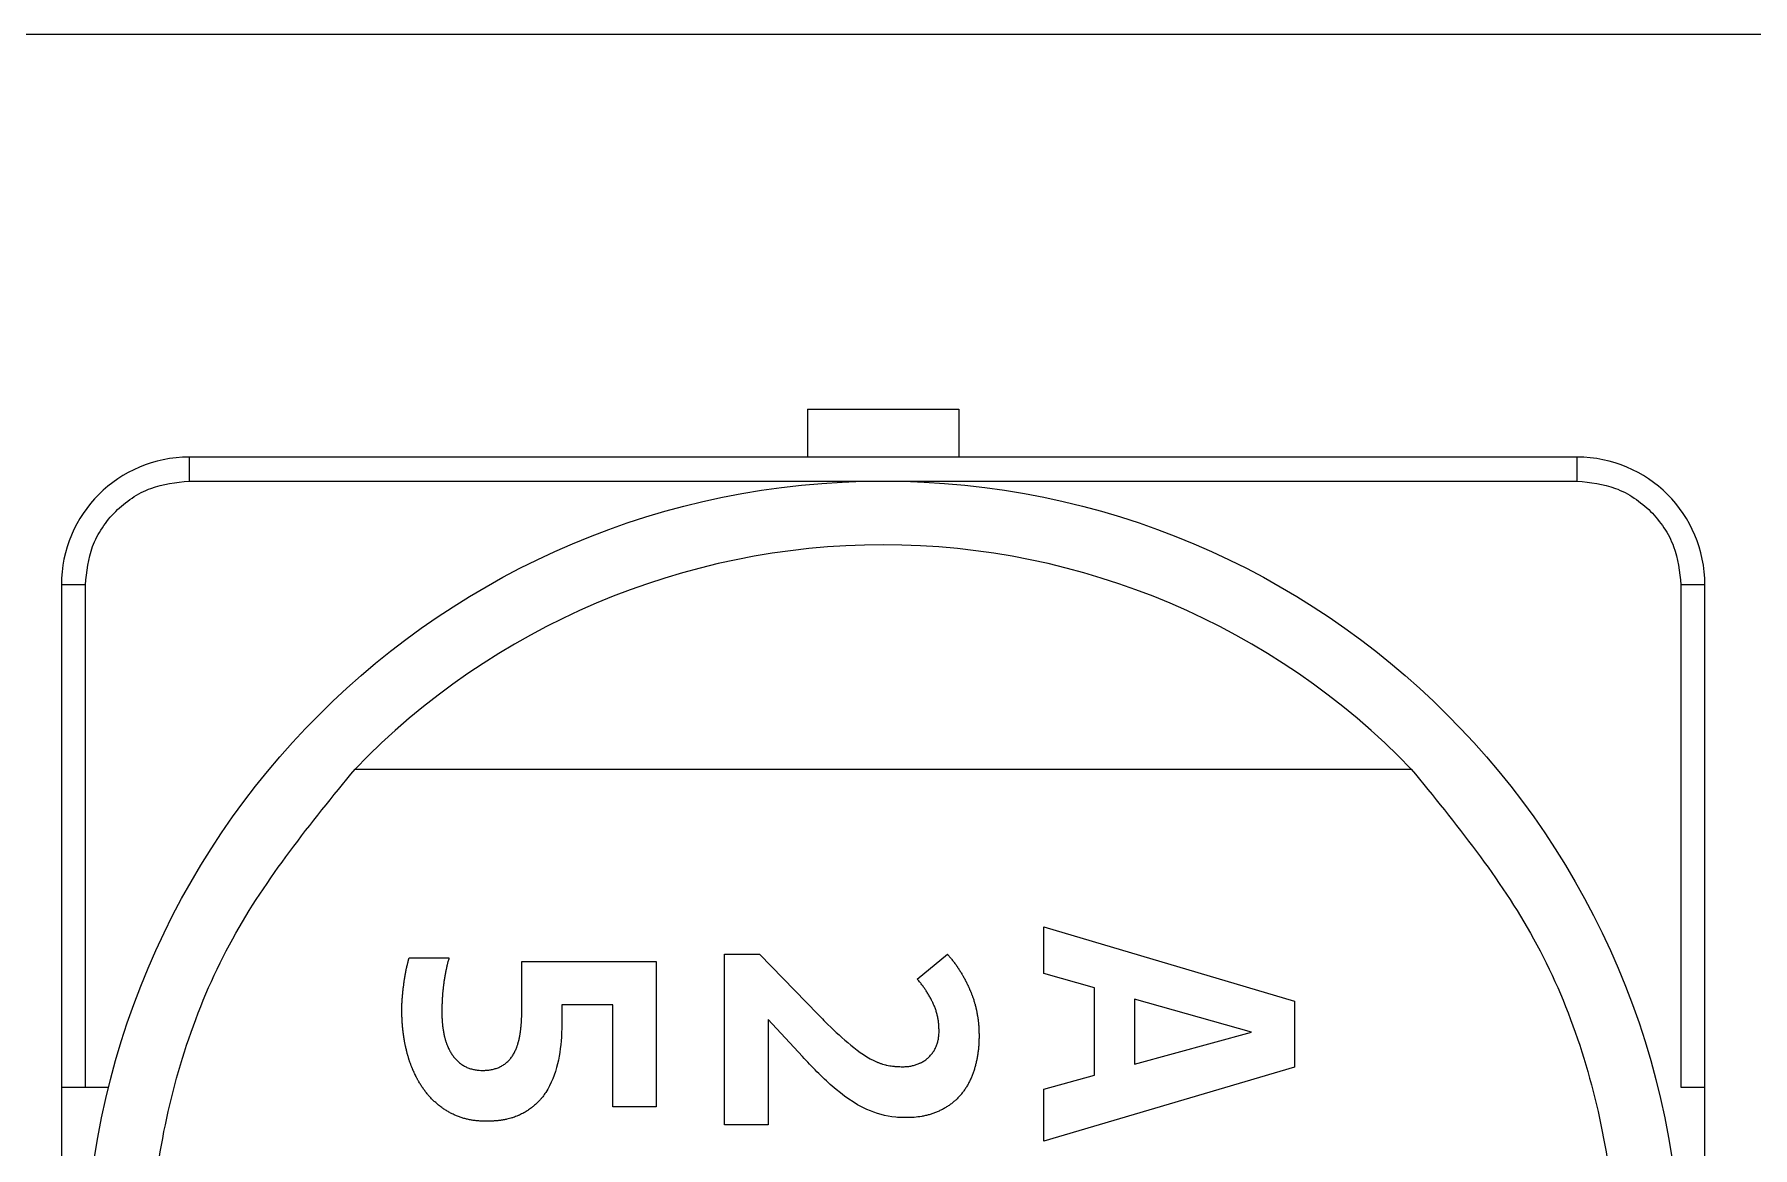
# Model space of a CAD drawing. Header units: millimetres. Extents: x -37 to 256, y 6 to 200.
# Drawn here: x 110.16 to 115.54, y 97.58 to 101.06 of the extents above; entities that cross this region are included whole.
import ezdxf

# ---------------------------------------------------------------- set-up
doc = ezdxf.new("R2010")
doc.units = ezdxf.units.MM

msp = doc.modelspace()

# ---------------------------------------------------------------- linework, layer by layer
at = {"color": 7, "linetype": 'Continuous', "lineweight": 15}
for p, q in [((167.0661, 101.0642), (107.0661, 101.0642)), ((112.5786, 99.8892), (113.0536, 99.8892)), ((112.5786, 99.8892), (112.5786, 99.7392)), ((113.0536, 99.8892), (113.0536, 99.7392)), ((110.6411, 99.7392), (110.6411, 99.6642)), ((114.9911, 99.7392), (110.6411, 99.7392)), ((114.9911, 99.6642), (114.9911, 99.7392)), ((110.6411, 99.6642), (112.8161, 99.6642)), ((112.8161, 99.6642), (114.9911, 99.6642)), ((110.2411, 99.3392), (110.2411, 97.7642)), ((110.3161, 99.3392), (110.2411, 99.3392)), ((110.3161, 97.7642), (110.3161, 99.3392)), ((115.3161, 99.3392), (115.3161, 97.7642)), ((115.3911, 99.3392), (115.3161, 99.3392)), ((115.3911, 97.7642), (115.3911, 99.3392)), ((111.1612, 98.7614), (114.4711, 98.7614)), ((113.3193, 98.1206), (113.3193, 98.2671)), ((113.3193, 98.2671), (114.1053, 98.0339)), ((111.3307, 98.1703), (111.456, 98.1703)), ((111.6838, 98.004), (111.6838, 98.1589)), ((111.6838, 98.1589), (112.1053, 98.1589)), ((112.1053, 98.1589), (112.1053, 97.7032)), ((112.3193, 97.6463), (112.3193, 98.1817)), ((112.3193, 98.1817), (112.4291, 98.1817)), ((112.4291, 98.1817), (112.6126, 97.9923)), ((112.923, 98.1033), (113.0175, 98.1817)), ((113.4787, 98.0758), (113.3193, 98.1206)), ((113.4787, 97.8022), (113.4787, 98.0758)), ((111.9686, 98.0222), (111.8091, 98.0222)), ((111.8091, 98.0222), (111.8091, 97.9649)), ((111.9686, 97.7032), (111.9686, 98.0222)), ((113.9705, 97.9367), (113.6041, 98.0402)), ((113.6041, 98.0402), (113.6041, 97.8364)), ((114.1053, 98.0339), (114.1053, 97.8273)), ((112.5629, 97.8607), (112.456, 97.9766)), ((112.456, 97.9766), (112.456, 97.6463)), ((113.6041, 97.8364), (113.9705, 97.9367)), ((114.1053, 97.8273), (113.3193, 97.595)), ((113.3193, 97.7584), (113.4787, 97.8022)), ((110.2411, 97.7642), (110.3161, 97.7642)), ((110.2411, 97.7642), (110.2411, 96.5642)), ((110.3161, 97.7642), (110.3892, 97.7642)), ((115.3161, 97.7642), (115.3911, 97.7642)), ((115.3911, 96.5642), (115.3911, 97.7642)), ((112.1053, 97.7032), (111.9686, 97.7032)), ((112.456, 97.6463), (112.3193, 97.6463))]:
    msp.add_line(p, q, dxfattribs=at)
at = {"color": 7, "linetype": 'Continuous', "lineweight": 0}
msp.add_line((113.3193, 97.595), (113.3193, 97.7584), dxfattribs=at)
at = {"color": 7, "linetype": 'Continuous', "lineweight": 15}
msp.add_circle((112.8161, 97.1642), 2.5, dxfattribs=at)
for centre, radius, start, end in [((110.6411, 99.3392), 0.4, 90, 180), ((114.9911, 99.3392), 0.4, 360, 90), ((112.8161, 97.1642), 2.3, 43.983, 136.017)]:
    msp.add_arc(centre, radius, start, end, dxfattribs=at)
for points, knots in [([(110.3161, 99.3392), (110.3205, 99.38), (110.3272, 99.4431), (110.3677, 99.5189), (110.4096, 99.5705), (110.4614, 99.6126), (110.5371, 99.6531), (110.6002, 99.6598), (110.6411, 99.6642)], [0, 0, 0, 0, 0.239443, 0.369458, 0.5, 0.630015, 0.760557, 1, 1, 1, 1]), ([(114.9911, 99.6642), (115.032, 99.6598), (115.0951, 99.6531), (115.1708, 99.6126), (115.2225, 99.5707), (115.2645, 99.5189), (115.305, 99.4432), (115.3118, 99.38), (115.3161, 99.3392)], [0, 0, 0, 0, 0.239443, 0.369458, 0.5, 0.630015, 0.760557, 1, 1, 1, 1]), ([(112.8161, 94.8642), (112.5969, 94.8824), (112.1488, 94.9198), (111.5278, 95.2198), (111.0192, 95.6756), (110.6702, 96.2529), (110.4972, 96.905), (110.5224, 97.5874), (110.7378, 98.2427), (111.0221, 98.591), (111.1612, 98.7614)], [0, 0, 0, 0, 0.122291, 0.25, 0.377709, 0.5, 0.622291, 0.75, 0.877709, 1, 1, 1, 1]), ([(114.4711, 98.7614), (114.6101, 98.591), (114.8945, 98.2427), (115.1098, 97.5874), (115.1351, 96.905), (114.9621, 96.2529), (114.613, 95.6756), (114.1044, 95.2198), (113.4834, 94.9198), (113.0353, 94.8824), (112.8161, 94.8642)], [0, 0, 0, 0, 0.1222914, 0.25, 0.3777086, 0.5, 0.6222914, 0.75, 0.8777086, 1, 1, 1, 1]), ([(111.3079, 98.0074), (111.3079, 98.0079), (111.3079, 98.0104), (111.308, 98.0149), (111.3082, 98.0199), (111.3083, 98.0249), (111.3085, 98.0299), (111.3089, 98.0359), (111.3092, 98.0409), (111.3095, 98.0459), (111.31, 98.0509), (111.3105, 98.0568), (111.3111, 98.0618), (111.3116, 98.0668), (111.3122, 98.0717), (111.3129, 98.0777), (111.3136, 98.0836), (111.3143, 98.0886), (111.315, 98.0936), (111.3157, 98.0985), (111.3165, 98.1044), (111.3175, 98.1104), (111.3183, 98.1153), (111.3192, 98.1202), (111.3201, 98.1251), (111.3213, 98.131), (111.3223, 98.1359), (111.3234, 98.1408), (111.3245, 98.1457), (111.3256, 98.1505), (111.3268, 98.1554), (111.3278, 98.1593), (111.3292, 98.1646), (111.33, 98.1679), (111.3307, 98.1703)], [0, 0, 0, 0, 0.009099, 0.045493, 0.081888, 0.100086, 0.136481, 0.172876, 0.209271, 0.227469, 0.263864, 0.300259, 0.336654, 0.354852, 0.391247, 0.427641, 0.464036, 0.500431, 0.518628, 0.555023, 0.591418, 0.627813, 0.664209, 0.682406, 0.718801, 0.755196, 0.791592, 0.809789, 0.846184, 0.882579, 0.900777, 0.937172, 0.955369, 1, 1, 1, 1]), ([(111.456, 98.1703), (111.4558, 98.1698), (111.4551, 98.1674), (111.4539, 98.1631), (111.4525, 98.1583), (111.4512, 98.1534), (111.4502, 98.1495), (111.4491, 98.1447), (111.448, 98.1398), (111.447, 98.1349), (111.446, 98.13), (111.445, 98.1251), (111.444, 98.1202), (111.4431, 98.1153), (111.4423, 98.1104), (111.4413, 98.1044), (111.4404, 98.0985), (111.4395, 98.0926), (111.4387, 98.0866), (111.4381, 98.0817), (111.4375, 98.0767), (111.4369, 98.0717), (111.4363, 98.0658), (111.4357, 98.0598), (111.4353, 98.0538), (111.4348, 98.0478), (111.4345, 98.0418), (111.4342, 98.0358), (111.434, 98.0308), (111.4338, 98.0258), (111.4336, 98.0208), (111.4335, 98.0148), (111.4333, 98.0083), (111.4332, 98.0037), (111.4332, 98.0012)], [0, 0, 0, 0, 0.008763, 0.0438151, 0.0788677, 0.0963939, 0.1314478, 0.148974, 0.184027, 0.2190794, 0.2366055, 0.2716577, 0.3067101, 0.3242361, 0.3592886, 0.3943411, 0.4293936, 0.464446, 0.4994983, 0.5345507, 0.5520767, 0.5871292, 0.6221816, 0.6572341, 0.6922866, 0.7273391, 0.7623917, 0.7974441, 0.8324964, 0.8500224, 0.8850746, 0.9201267, 0.9551788, 1, 1, 1, 1]), ([(113.0175, 98.1817), (113.0178, 98.1813), (113.0194, 98.1794), (113.0217, 98.1767), (113.0249, 98.1728), (113.0274, 98.1697), (113.0305, 98.1658), (113.033, 98.1627), (113.0355, 98.1596), (113.0379, 98.1564), (113.0404, 98.1532), (113.0433, 98.1492), (113.0456, 98.1459), (113.0479, 98.1426), (113.0502, 98.1393), (113.0524, 98.136), (113.0551, 98.1318), (113.0572, 98.1284), (113.0599, 98.1242), (113.0619, 98.1207), (113.064, 98.1173), (113.066, 98.1138), (113.0679, 98.1103), (113.0703, 98.106), (113.0722, 98.1024), (113.0746, 98.098), (113.0764, 98.0944), (113.0782, 98.0909), (113.0799, 98.0873), (113.0817, 98.0837), (113.0838, 98.0791), (113.0854, 98.0755), (113.0874, 98.0709), (113.089, 98.0672), (113.0909, 98.0626), (113.0924, 98.0589), (113.0942, 98.0542), (113.0956, 98.0505), (113.097, 98.0467), (113.0983, 98.043), (113.0996, 98.0392), (113.1011, 98.0344), (113.1022, 98.0306), (113.1036, 98.0257), (113.1046, 98.0219), (113.1059, 98.017), (113.1068, 98.0131), (113.1079, 98.0083), (113.1087, 98.0044), (113.1097, 97.9995), (113.1105, 97.9955), (113.1114, 97.9906), (113.112, 97.9867), (113.1128, 97.9817), (113.1134, 97.9778), (113.114, 97.9728), (113.1145, 97.9688), (113.115, 97.9639), (113.1153, 97.9599), (113.1157, 97.9549), (113.1159, 97.9509), (113.1161, 97.9459), (113.1163, 97.9419), (113.1164, 97.9369), (113.1165, 97.9319), (113.1166, 97.9279), (113.1167, 97.9259)], [0, 0, 0, 0, 0.005347, 0.026736, 0.037431, 0.05882, 0.069515, 0.090904, 0.101599, 0.112294, 0.133684, 0.144378, 0.165768, 0.176463, 0.187158, 0.208547, 0.219242, 0.240632, 0.251327, 0.272716, 0.283411, 0.294106, 0.315495, 0.32619, 0.34758, 0.358274, 0.379664, 0.390359, 0.401053, 0.422443, 0.433138, 0.454527, 0.465222, 0.486612, 0.497306, 0.518696, 0.529391, 0.550781, 0.561475, 0.57217, 0.59356, 0.604255, 0.625645, 0.63634, 0.65773, 0.668425, 0.689815, 0.70051, 0.721899, 0.732594, 0.753984, 0.764678, 0.786068, 0.796763, 0.818153, 0.828848, 0.850238, 0.860932, 0.882323, 0.893018, 0.914407, 0.925102, 0.946492, 0.957186, 0.978593, 1, 1, 1, 1]), ([(112.9914, 97.9408), (112.9913, 97.9413), (112.9913, 97.9438), (112.9911, 97.9483), (112.9908, 97.9543), (112.9904, 97.9603), (112.9899, 97.9663), (112.9892, 97.9723), (112.9882, 97.9782), (112.9871, 97.9841), (112.9858, 97.9899), (112.9844, 97.9958), (112.983, 98.0006), (112.9815, 98.0053), (112.9798, 98.0101), (112.9777, 98.0157), (112.9755, 98.0212), (112.973, 98.0267), (112.9709, 98.0313), (112.9688, 98.0358), (112.9665, 98.0402), (112.9637, 98.0455), (112.9607, 98.0508), (112.9577, 98.0559), (112.9545, 98.061), (112.9513, 98.0661), (112.9485, 98.0702), (112.9457, 98.0744), (112.9428, 98.0784), (112.9393, 98.0833), (112.9356, 98.088), (112.9318, 98.0927), (112.9276, 98.0978), (112.9247, 98.1014), (112.923, 98.1033)], [0, 0, 0, 0, 0.008318, 0.041591, 0.074865, 0.10814, 0.141416, 0.174693, 0.20797, 0.241247, 0.274525, 0.307802, 0.341079, 0.357716, 0.390993, 0.42427, 0.457546, 0.490821, 0.524096, 0.540732, 0.574008, 0.607283, 0.640558, 0.673833, 0.707107, 0.740381, 0.773655, 0.790292, 0.823566, 0.856841, 0.890116, 0.92339, 0.956664, 1, 1, 1, 1]), ([(111.572, 97.6577), (111.5715, 97.6577), (111.569, 97.6577), (111.5655, 97.6578), (111.5615, 97.658), (111.5585, 97.6581), (111.5545, 97.6583), (111.5505, 97.6585), (111.5465, 97.6588), (111.5426, 97.6591), (111.5376, 97.6596), (111.5297, 97.6607), (111.5218, 97.6621), (111.5139, 97.6638), (111.5081, 97.6652), (111.5023, 97.6668), (111.4947, 97.6691), (111.4871, 97.6718), (111.4797, 97.6747), (111.4741, 97.677), (111.4687, 97.6795), (111.4633, 97.6822), (111.4562, 97.6859), (111.4493, 97.6899), (111.4425, 97.6942), (111.4375, 97.6976), (111.4327, 97.701), (111.4279, 97.7046), (111.4231, 97.7084), (111.417, 97.7135), (111.411, 97.7188), (111.4052, 97.7243), (111.401, 97.7285), (111.3968, 97.7329), (111.3928, 97.7374), (111.3876, 97.7434), (111.3826, 97.7497), (111.3778, 97.7561), (111.3744, 97.761), (111.3698, 97.7676), (111.3655, 97.7743), (111.3619, 97.7803), (111.3599, 97.7838), (111.358, 97.7873), (111.3561, 97.7908), (111.3542, 97.7944), (111.3529, 97.797), (111.3511, 97.8006), (111.3493, 97.8042), (111.3476, 97.8078), (111.346, 97.8115), (111.3443, 97.8151), (111.3427, 97.8188), (111.3415, 97.8215), (111.34, 97.8252), (111.3385, 97.8289), (111.337, 97.8327), (111.3356, 97.8364), (111.3342, 97.8402), (111.3329, 97.8439), (111.3316, 97.8477), (111.3304, 97.8515), (111.3292, 97.8554), (111.328, 97.8592), (111.3269, 97.863), (111.3256, 97.8678), (111.3245, 97.8717), (111.3235, 97.8756), (111.3225, 97.8794), (111.3216, 97.8833), (111.3204, 97.8882), (111.3196, 97.8921), (111.3187, 97.896), (111.3179, 97.8999), (111.3172, 97.9039), (111.3163, 97.9088), (111.3156, 97.9127), (111.315, 97.9167), (111.3144, 97.9206), (111.3138, 97.9246), (111.3131, 97.9295), (111.3126, 97.9335), (111.3119, 97.9385), (111.3115, 97.9424), (111.3109, 97.9474), (111.3105, 97.9514), (111.31, 97.9564), (111.3097, 97.9603), (111.3093, 97.9653), (111.309, 97.9693), (111.3087, 97.9743), (111.3086, 97.9783), (111.3084, 97.9833), (111.3083, 97.9873), (111.3081, 97.9923), (111.3081, 97.9963), (111.308, 98.0017), (111.3079, 98.005), (111.3079, 98.0074)], [0, 0, 0, 0, 0.003051, 0.015255, 0.021357, 0.027459, 0.033561, 0.045765, 0.051867, 0.057969, 0.070174, 0.082379, 0.106796, 0.119001, 0.131205, 0.14341, 0.155615, 0.180032, 0.192237, 0.204442, 0.216647, 0.228852, 0.241057, 0.265473, 0.277678, 0.289883, 0.302088, 0.314293, 0.326497, 0.338702, 0.363116, 0.375321, 0.387526, 0.39973, 0.411935, 0.42414, 0.448554, 0.460759, 0.472963, 0.485168, 0.509581, 0.521785, 0.527887, 0.533989, 0.546194, 0.552296, 0.558398, 0.564499, 0.576704, 0.582806, 0.588908, 0.601112, 0.607214, 0.613316, 0.619418, 0.631622, 0.637724, 0.643826, 0.65603, 0.662132, 0.668234, 0.680438, 0.68654, 0.692642, 0.704846, 0.710948, 0.723152, 0.729254, 0.735356, 0.74756, 0.753662, 0.765866, 0.771968, 0.77807, 0.790274, 0.796376, 0.80858, 0.814682, 0.820784, 0.832988, 0.83909, 0.851294, 0.857396, 0.8696, 0.875702, 0.887906, 0.894008, 0.906212, 0.912314, 0.924518, 0.93062, 0.942824, 0.948926, 0.96113, 0.967232, 0.979436, 0.985538, 1, 1, 1, 1]), ([(111.4332, 98.0012), (111.4332, 98.0007), (111.4332, 97.9982), (111.4333, 97.9937), (111.4334, 97.9877), (111.4336, 97.9817), (111.4339, 97.9757), (111.4342, 97.9707), (111.4346, 97.9657), (111.4351, 97.9607), (111.4357, 97.9558), (111.4363, 97.9508), (111.437, 97.9459), (111.4378, 97.9409), (111.4387, 97.936), (111.4394, 97.9321), (111.4405, 97.9272), (111.4414, 97.9233), (111.4424, 97.9194), (111.4434, 97.9155), (111.4444, 97.9117), (111.4459, 97.9069), (111.4472, 97.9031), (111.4486, 97.8994), (111.45, 97.8956), (111.4516, 97.8919), (111.4532, 97.8883), (111.4549, 97.8847), (111.4567, 97.8811), (111.459, 97.8767), (111.4615, 97.8723), (111.4648, 97.8673), (111.4683, 97.8624), (111.4733, 97.8561), (111.4786, 97.8502), (111.4844, 97.8446), (111.489, 97.8407), (111.4938, 97.8371), (111.4988, 97.8338), (111.5039, 97.8307), (111.5092, 97.8279), (111.5147, 97.8255), (111.5222, 97.8227), (111.53, 97.8207), (111.5378, 97.819), (111.5438, 97.8181), (111.5514, 97.8173), (111.5571, 97.8172), (111.5608, 97.8171)], [0, 0, 0, 0, 0.005938, 0.029688, 0.053439, 0.07719, 0.100941, 0.124692, 0.136568, 0.160319, 0.18407, 0.195945, 0.219697, 0.243449, 0.255324, 0.279076, 0.290952, 0.314703, 0.326579, 0.338454, 0.362207, 0.374083, 0.397837, 0.409713, 0.421589, 0.445342, 0.457217, 0.469093, 0.492848, 0.504724, 0.528481, 0.552238, 0.575995, 0.59975, 0.647295, 0.671055, 0.694818, 0.718579, 0.742336, 0.766095, 0.789855, 0.813618, 0.837382, 0.884955, 0.908709, 0.932467, 0.956229, 1, 1, 1, 1]), ([(111.5608, 97.8171), (111.5613, 97.8172), (111.5638, 97.8172), (111.5673, 97.8173), (111.5713, 97.8175), (111.5753, 97.8178), (111.5803, 97.8182), (111.5862, 97.8191), (111.5921, 97.8202), (111.5979, 97.8217), (111.6056, 97.8241), (111.6131, 97.827), (111.6202, 97.8307), (111.6253, 97.8337), (111.6303, 97.8371), (111.6351, 97.8407), (111.6396, 97.8447), (111.6438, 97.849), (111.6478, 97.8535), (111.6514, 97.8582), (111.6549, 97.8632), (111.6591, 97.87), (111.6627, 97.8772), (111.6658, 97.8845), (111.6677, 97.8892), (111.669, 97.8929), (111.6704, 97.8967), (111.6716, 97.9005), (111.673, 97.9053), (111.6741, 97.9092), (111.6753, 97.914), (111.6761, 97.9179), (111.6771, 97.9228), (111.6778, 97.9268), (111.6786, 97.9317), (111.6794, 97.9367), (111.68, 97.9416), (111.6807, 97.9466), (111.6812, 97.9515), (111.6818, 97.9575), (111.6822, 97.9625), (111.6826, 97.9675), (111.6829, 97.9725), (111.6832, 97.9785), (111.6834, 97.9845), (111.6836, 97.9905), (111.6837, 97.997), (111.6838, 98.0015), (111.6838, 98.004)], [0, 0, 0, 0, 0.005879, 0.029395, 0.041153, 0.052911, 0.076432, 0.099954, 0.12348, 0.147004, 0.170527, 0.217626, 0.241156, 0.264681, 0.288205, 0.311733, 0.335267, 0.358796, 0.38232, 0.405844, 0.429369, 0.452893, 0.499989, 0.523509, 0.547027, 0.558785, 0.570544, 0.594062, 0.60582, 0.629339, 0.641097, 0.664615, 0.676373, 0.699891, 0.711648, 0.735165, 0.758681, 0.770439, 0.793955, 0.817472, 0.840988, 0.852746, 0.876262, 0.899778, 0.923294, 0.94681, 0.970326, 1, 1, 1, 1]), ([(111.8091, 97.9649), (111.8091, 97.9644), (111.8091, 97.9619), (111.8089, 97.9514), (111.8079, 97.9093), (111.7999, 97.8369), (111.7756, 97.7724), (111.7549, 97.7422), (111.7509, 97.7367), (111.7476, 97.7324), (111.7432, 97.7272), (111.7395, 97.7231), (111.7348, 97.7182), (111.7309, 97.7144), (111.7259, 97.7098), (111.7218, 97.7062), (111.7165, 97.7019), (111.7111, 97.6978), (111.7055, 97.6938), (111.6998, 97.6901), (111.6952, 97.6872), (111.6893, 97.6838), (111.6833, 97.6806), (111.6772, 97.6776), (111.6709, 97.6749), (111.6646, 97.6723), (111.6582, 97.67), (111.6517, 97.668), (111.6451, 97.6661), (111.6385, 97.6645), (111.6332, 97.6633), (111.6292, 97.6625), (111.6252, 97.6618), (111.6211, 97.6611), (111.6177, 97.6607), (111.6144, 97.6602), (111.611, 97.6598), (111.6069, 97.6594), (111.6028, 97.659), (111.5988, 97.6587), (111.5947, 97.6585), (111.5906, 97.6583), (111.5865, 97.6581), (111.5824, 97.658), (111.5776, 97.6578), (111.5741, 97.6577), (111.572, 97.6577)], [0, 0, 0, 0, 0.003393, 0.016965, 0.071256, 0.289208, 0.509398, 0.527895, 0.537142, 0.555639, 0.564886, 0.583384, 0.592631, 0.611128, 0.620375, 0.638872, 0.648119, 0.666616, 0.685112, 0.694359, 0.712856, 0.722103, 0.7406, 0.759098, 0.768345, 0.786842, 0.805339, 0.814586, 0.833083, 0.851579, 0.860826, 0.870073, 0.87932, 0.888567, 0.897814, 0.902437, 0.911684, 0.920931, 0.930177, 0.939424, 0.948671, 0.957917, 0.967164, 0.976411, 0.985657, 1, 1, 1, 1]), ([(112.6126, 97.9923), (112.6129, 97.9919), (112.6147, 97.9901), (112.622, 97.9826), (112.6515, 97.9526), (112.7047, 97.9027), (112.7583, 97.8614), (112.791, 97.846), (112.7945, 97.8444), (112.798, 97.8429), (112.8029, 97.8409), (112.8086, 97.8387), (112.8159, 97.8364), (112.8217, 97.8348), (112.8292, 97.8331), (112.8352, 97.8319), (112.8427, 97.8308), (112.8488, 97.8301), (112.8564, 97.8295), (112.8624, 97.8291), (112.8699, 97.8288), (112.8744, 97.8286), (112.8773, 97.8285)], [0, 0, 0, 0, 0.004683, 0.023416, 0.098347, 0.398258, 0.708655, 0.722927, 0.737198, 0.744334, 0.758605, 0.787155, 0.801427, 0.829981, 0.844253, 0.872804, 0.887076, 0.915624, 0.929896, 0.95844, 0.972711, 1, 1, 1, 1]), ([(112.8773, 97.8285), (112.8778, 97.8286), (112.8803, 97.8287), (112.8848, 97.8289), (112.8907, 97.8292), (112.8967, 97.8298), (112.9027, 97.8307), (112.9085, 97.832), (112.9143, 97.8335), (112.9201, 97.8353), (112.9257, 97.8374), (112.9303, 97.8393), (112.9349, 97.8414), (112.9393, 97.8437), (112.9445, 97.8468), (112.9486, 97.8496), (112.9525, 97.8527), (112.9564, 97.8559), (112.9608, 97.86), (112.9642, 97.8636), (112.9675, 97.8674), (112.9706, 97.8713), (112.974, 97.8763), (112.9771, 97.8814), (112.9794, 97.8859), (112.9815, 97.8904), (112.9834, 97.895), (112.9854, 97.9007), (112.9871, 97.9065), (112.9885, 97.9123), (112.9897, 97.9182), (112.9905, 97.9241), (112.9912, 97.9317), (112.9913, 97.9373), (112.9914, 97.9408)], [0, 0, 0, 0, 0.00832, 0.041599, 0.074881, 0.108167, 0.141459, 0.174751, 0.208041, 0.241329, 0.274615, 0.307905, 0.324546, 0.35784, 0.391137, 0.424433, 0.441074, 0.474368, 0.50766, 0.540954, 0.557595, 0.590891, 0.624187, 0.657483, 0.690777, 0.707418, 0.740711, 0.774003, 0.807294, 0.840583, 0.87387, 0.907159, 0.940452, 1, 1, 1, 1]), ([(113.1167, 97.9259), (113.1167, 97.9254), (113.1166, 97.9229), (113.1165, 97.9164), (113.1163, 97.9084), (113.116, 97.9004), (113.1156, 97.8944), (113.1151, 97.8884), (113.1143, 97.8805), (113.1132, 97.8725), (113.112, 97.8646), (113.111, 97.8587), (113.11, 97.8528), (113.1088, 97.8469), (113.1074, 97.8411), (113.106, 97.8352), (113.1045, 97.8294), (113.1028, 97.8237), (113.101, 97.8179), (113.0991, 97.8123), (113.0971, 97.8066), (113.095, 97.801), (113.0927, 97.7954), (113.0903, 97.79), (113.0877, 97.7845), (113.085, 97.7792), (113.0822, 97.7739), (113.0792, 97.7687), (113.0761, 97.7635), (113.0728, 97.7585), (113.0694, 97.7536), (113.0658, 97.7488), (113.0627, 97.7448), (113.0596, 97.741), (113.0563, 97.7372), (113.0522, 97.7328), (113.048, 97.7285), (113.0437, 97.7243), (113.04, 97.721), (113.0362, 97.7177), (113.0323, 97.7145), (113.0276, 97.7109), (113.0227, 97.7074), (113.0177, 97.7041), (113.0126, 97.7009), (113.0074, 97.6979), (113.003, 97.6955), (112.9986, 97.6932), (112.9941, 97.691), (112.9886, 97.6885), (112.9831, 97.6862), (112.9775, 97.6839), (112.9719, 97.6819), (112.9662, 97.68), (112.9604, 97.6783), (112.9546, 97.6768), (112.9488, 97.6755), (112.9429, 97.6742), (112.9311, 97.672), (112.9124, 97.6695), (112.8956, 97.6692), (112.8869, 97.6691)], [0, 0, 0, 0, 0.003838, 0.019189, 0.049892, 0.065244, 0.080596, 0.095948, 0.1113, 0.142006, 0.157358, 0.17271, 0.188062, 0.203413, 0.218765, 0.234117, 0.249469, 0.264821, 0.280173, 0.295525, 0.310878, 0.32623, 0.341582, 0.356935, 0.372287, 0.38764, 0.402992, 0.418345, 0.433698, 0.449051, 0.464403, 0.479756, 0.495109, 0.502785, 0.518138, 0.533491, 0.548844, 0.564197, 0.57955, 0.587226, 0.602579, 0.617933, 0.633286, 0.648639, 0.663993, 0.679345, 0.694698, 0.702374, 0.717727, 0.733079, 0.748432, 0.763784, 0.779137, 0.79449, 0.809843, 0.825196, 0.840549, 0.855901, 0.871253, 0.932722, 1, 1, 1, 1]), ([(112.8869, 97.6691), (112.8864, 97.6691), (112.8839, 97.6691), (112.8734, 97.6692), (112.8323, 97.6713), (112.751, 97.6942), (112.6534, 97.765), (112.5932, 97.8287), (112.5629, 97.8607)], [0, 0, 0, 0, 0.003869, 0.019344, 0.081288, 0.321934, 0.658994, 1, 1, 1, 1])]:
    msp.add_open_spline(points, degree=3, knots=knots, dxfattribs=at)

doc.saveas('drawing.dxf')
